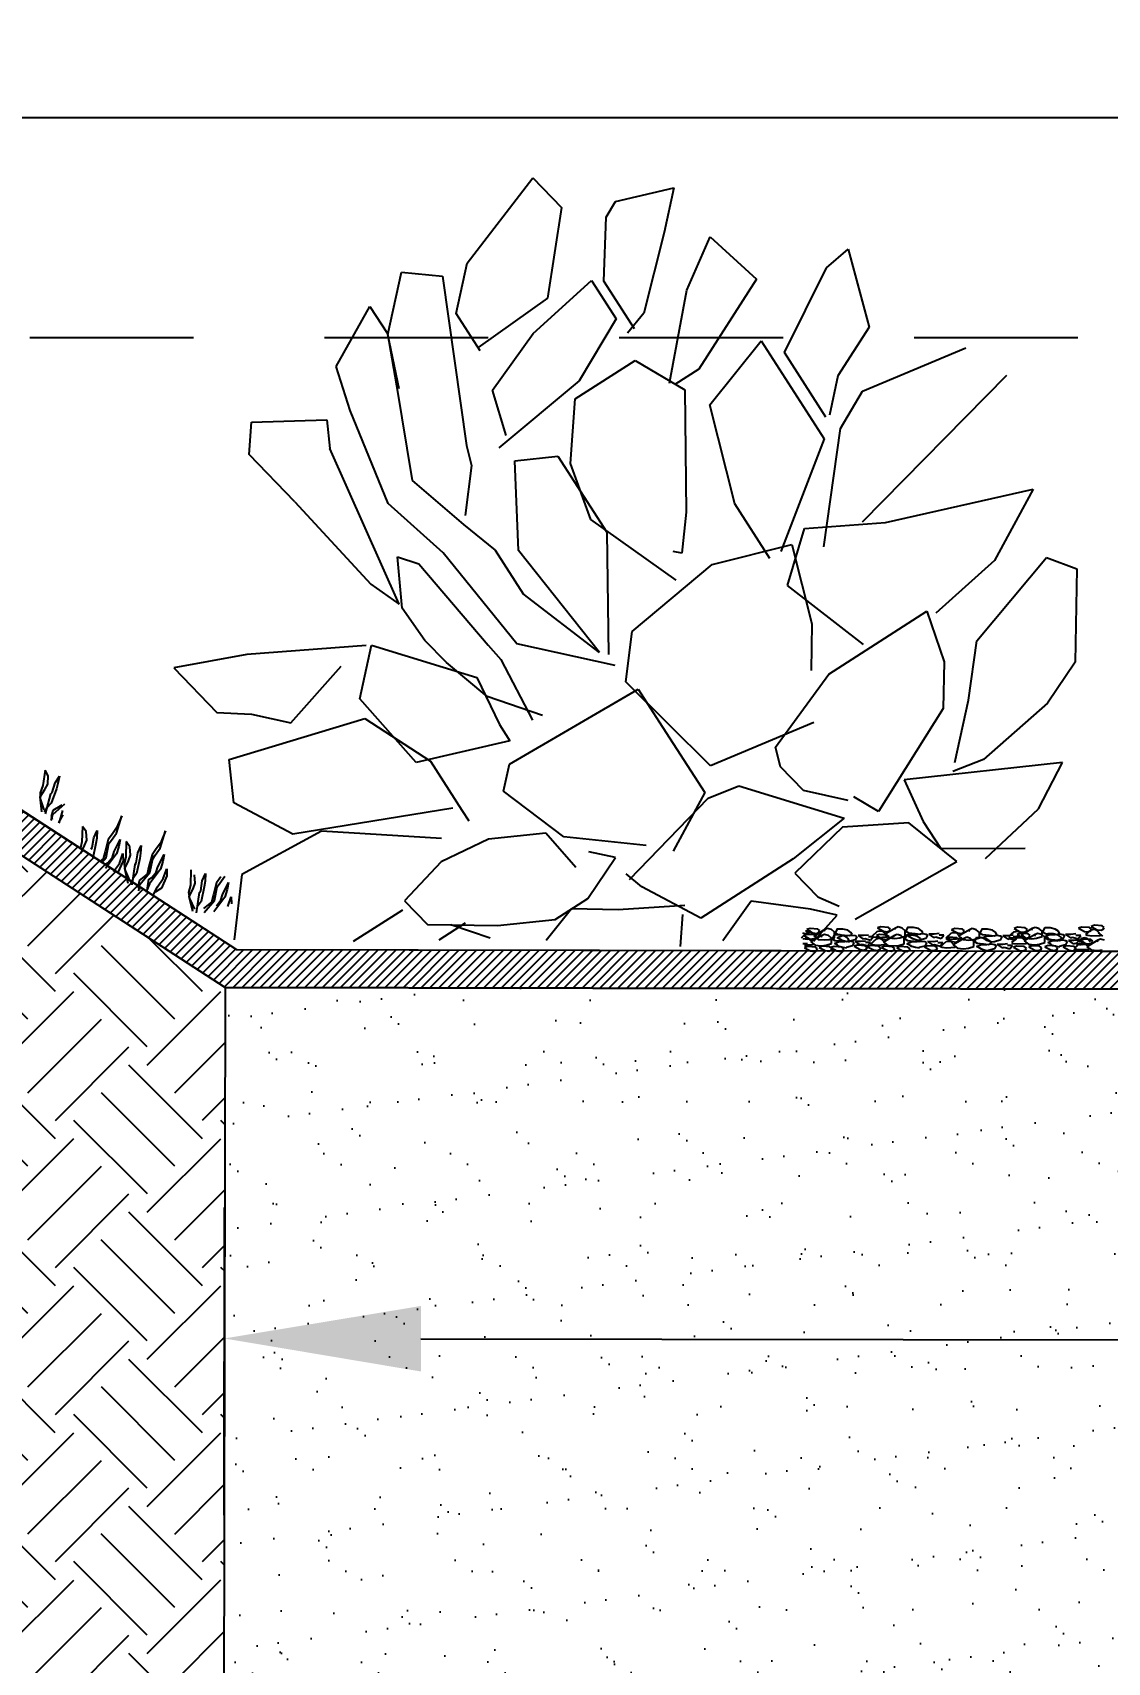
# Model space of a CAD drawing. Header units: feet. Extents: x 0 to 10.5, y 0 to 7.5.
# Drawn here: x 4.628 to 5.448, y 3.33 to 4.573 of the extents above; entities that cross this region are included whole.
import ezdxf

# ---------------------------------------------------------------- set-up
doc = ezdxf.new("R2010")
doc.units = ezdxf.units.FT
doc.header["$MEASUREMENT"] = 0
doc.header["$PDMODE"] = 66
doc.linetypes.add('HIDDEN2', pattern=[0.1875, 0.125, -0.0625])
doc.layers.get('DEFPOINTS').update_dxf_attribs({"linetype": 'CONTINUOUS'})
doc.layers.add('MECK-DETAIL', color=7, linetype='CONTINUOUS')
doc.styles.add('ROMANS', font='romans.shx', dxfattribs={"height": 0.1})
doc.dimstyles.get("Standard").update_dxf_attribs({"dimtxt": 0.18, "dimasz": 0.15, "dimexe": 0.1, "dimexo": 0.05, "dimgap": 0.03, "dimtad": 0, "dimtih": 1, "dimtoh": 1, "dimdec": 4, "dimzin": 0, "dimdsep": 46, "dimtxsty": 'ROMANS', "dimcen": 0.09, "dimadec": 0, "dimazin": 0, "dimtfac": 1, "dimtdec": 4, "dimtofl": 0, "dimtmove": 2, "dimatfit": 3, "dimfxl": 0, "dimtolj": 1, "dimtzin": 0, "dimarcsym": 0})

# ---------------------------------------------------------------- blocks, each defined once
blk = doc.blocks.new('*D13')
at = {"layer": 'DEFPOINTS', "color": 0}
for p in [(7.5637, 3.5732), (4.774, 3.392), (7.5635, 3.3885)]:
    blk.add_point(p, dxfattribs=at)
at = {"layer": 'MECK-DETAIL', "color": 0, "lineweight": -2}
for p, q in [((4.7741, 3.442), (4.7744, 3.6768)), ((7.5636, 3.4385), (7.5639, 3.6732)), ((4.9242, 3.5766), (5.8403, 3.5754)), ((7.4137, 3.5734), (6.4956, 3.5746))]:
    blk.add_line(p, q, dxfattribs=at)
at = {"layer": 'MECK-DETAIL', "color": 0}
for points in [[(4.9243, 3.6016), (4.9242, 3.5516), (4.7742, 3.5768)], [(7.4138, 3.5984), (7.4137, 3.5484), (7.5637, 3.5732)]]:
    blk.add_solid(points, dxfattribs=at)
at = {"layer": 'MECK-DETAIL', "color": 0, "insert": (6.1679, 3.5766), "char_height": 0.1, "attachment_point": 5, "style": 'ROMANS'}
blk.add_mtext("\\A1;10' MIN.", dxfattribs=at)

msp = doc.modelspace()

# ---------------------------------------------------------------- hatches: boundary and pattern name
at = {"layer": 'MECK-DETAIL'}
h = msp.add_hatch(dxfattribs=at)
h.set_pattern_fill('EARTH', color=256, scale=0.317353, angle=45, style=0)
h.set_pattern_definition([(45, (-63.68541, -38.22017), (1e-17, 0.11220132), [0.07933832, -0.07933832]), (45, (-63.70645, -38.19913), (1e-17, 0.11220132), [0.07933832, -0.07933832]), (45, (-63.72749, -38.178094), (1e-17, 0.11220132), [0.07933832, -0.07933832]), (135, (-63.72749, -38.16407), (-0.11220132, 2e-17), [0.07933832, -0.07933832]), (135, (-63.70645, -38.14303), (-0.11220132, 2e-17), [0.07933832, -0.07933832]), (135, (-63.68541, -38.12199), (-0.11220132, 2e-17), [0.07933832, -0.07933832])])
h.paths.add_polyline_path([(2.70867, 4.50305), (2.70867, 4.44694), (2.91087, 4.42107), (3.07141, 4.40207), (3.2987, 4.23693), (3.5117, 4.22524), (3.66618, 4.24863), (3.89323, 4.26032), (4.04771, 4.15975), (4.12261, 4.03578), (4.25369, 3.9352), (4.44584, 3.76391), (4.5121, 3.6771), (4.56758, 3.43683), (4.53059, 3.17439), (4.54712, 2.98939), (4.7728, 2.74793), (4.77485, 3.84468), (3.82212, 4.46211), (3.82192, 4.49656), (3.55392, 4.52512), (3.53123, 4.31004), (3.2889, 4.3356), (3.14592, 4.48857)])
h = msp.add_hatch(dxfattribs=at)
h.set_pattern_fill('ANSI31', color=256, scale=0.038702, style=0)
h.set_pattern_definition([(45, (-63.685412, -38.2201696), (-0.00342077202, 0.00342077202), [])])
h.paths.add_polyline_path([(3.82192, 4.4973), (4.78339, 3.87347), (7.55243, 3.86831), (8.51066, 4.48992), (8.51846, 4.46065), (7.56349, 3.83949), (4.77485, 3.84468), (3.82212, 4.46211)])
h = msp.add_hatch(dxfattribs=at)
h.set_pattern_fill('AR-SAND', color=256, scale=0.030961, style=0)
h.set_pattern_definition([(37.5, (-63.68541, -38.22017), (-0.001950356, 0.059656957), [0, -0.047061167, 0, -0.0526342, 0, -0.050312103]), (7.5, (-63.68541, -38.22017), (0.05479458, 0.087377294), [0, -0.02538826, 0, -0.042416973, 0, -0.01625468]), (327.5, (-63.723494, -38.22017), (0.096417862, 0.00017521), [0, -0.015480647, 0, -0.05573033, 0, -0.07275904]), (317.5, (-63.723494, -38.22017), (0.09307357, 0.02717397), [0, -0.007740323, 0, -0.036534327, 0, -0.041797747])])
h.paths.add_polyline_path([(4.77485, 3.84468), (5.64946, 3.84305), (5.64729, 2.67738), (5.31641, 2.67801), (4.7728, 2.74794)])

# ---------------------------------------------------------------- linework, layer by layer
for p, q in [((3.82192, 4.49656), (4.78339, 3.87347)), ((3.82192, 4.49656), (4.78339, 3.87347)), ((3.82212, 4.46211), (4.77485, 3.84468)), ((4.95958, 4.39725), (5.00957, 4.46237)), ((5.00957, 4.46237), (5.03145, 4.43973)), ((5.07266, 4.44418), (5.1174, 4.45457)), ((5.1174, 4.45457), (5.10995, 4.42043)), ((5.03145, 4.43973), (5.0208, 4.37053)), ((5.0656, 4.43231), (5.07266, 4.44418)), ((5.06388, 4.38351), (5.0656, 4.43231)), ((5.10995, 4.42043), (5.0943, 4.35902)), ((5.12717, 4.37646), (5.14503, 4.41728)), ((5.14503, 4.41728), (5.18045, 4.38499)), ((5.23373, 4.39352), (5.25026, 4.40781)), ((5.25026, 4.40781), (5.26635, 4.34844)), ((4.89889, 4.34261), (4.90933, 4.3904)), ((4.90933, 4.3904), (4.9408, 4.38713)), ((4.95119, 4.35884), (4.95958, 4.39725)), ((5.20174, 4.32896), (5.23373, 4.39352)), ((4.9408, 4.38713), (4.95909, 4.25802)), ((5.00995, 4.3435), (5.05452, 4.38386)), ((5.05452, 4.38386), (5.0732, 4.35478)), ((5.08723, 4.34715), (5.06388, 4.38351)), ((5.18045, 4.38499), (5.13639, 4.31634)), ((5.0208, 4.37053), (4.96787, 4.33286)), ((5.11392, 4.30558), (5.12717, 4.37646)), ((4.85964, 4.3184), (4.8853, 4.36422)), ((4.8853, 4.36422), (4.89864, 4.34344)), ((4.96954, 4.33027), (4.95119, 4.35884)), ((5.0732, 4.35478), (5.04495, 4.30729)), ((5.0943, 4.35902), (5.08203, 4.34381)), ((4.89864, 4.34344), (4.90566, 4.30392)), ((4.90776, 4.30136), (4.89889, 4.34261)), ((4.97902, 4.30017), (5.00995, 4.3435)), ((5.26635, 4.34844), (5.24256, 4.31114)), ((5.1447, 4.28918), (5.18394, 4.33785)), ((5.18394, 4.33785), (5.23198, 4.26305)), ((5.23343, 4.2796), (5.20174, 4.32896)), ((5.26141, 4.29956), (5.34013, 4.3325)), ((4.87019, 4.28482), (4.85964, 4.3184)), ((5.04197, 4.29363), (5.08772, 4.32302)), ((5.08772, 4.32302), (5.12571, 4.30046)), ((5.13639, 4.31634), (5.11819, 4.30466)), ((4.90566, 4.30392), (4.91749, 4.23131)), ((5.04495, 4.30729), (4.98373, 4.25624)), ((5.24256, 4.31114), (5.23603, 4.28127)), ((5.37129, 4.31143), (5.26101, 4.19953)), ((4.98938, 4.26574), (4.97902, 4.30017)), ((5.03836, 4.24436), (5.04197, 4.29363)), ((5.12571, 4.30046), (5.12681, 4.20726)), ((5.24446, 4.27107), (5.26141, 4.29956)), ((4.7949, 4.27584), (4.85251, 4.27761)), ((4.85251, 4.27761), (4.85486, 4.25565)), ((4.89936, 4.2138), (4.87019, 4.28482)), ((5.16393, 4.21349), (5.1447, 4.28918)), ((4.79309, 4.2512), (4.7949, 4.27584)), ((5.2319, 4.18084), (5.24446, 4.27107)), ((4.9076, 4.13692), (4.85486, 4.25565)), ((4.95909, 4.25802), (4.96293, 4.24288)), ((5.23198, 4.26305), (5.19893, 4.17728)), ((4.8281, 4.21499), (4.79309, 4.2512)), ((4.96293, 4.24288), (4.95815, 4.20459)), ((4.9959, 4.24644), (5.02886, 4.25)), ((4.9988, 4.17788), (4.9959, 4.24644)), ((5.02886, 4.25), (5.06622, 4.19183)), ((5.05405, 4.20162), (5.03836, 4.24436)), ((4.91749, 4.23131), (4.95665, 4.19777)), ((5.27883, 4.19924), (5.39169, 4.22476)), ((5.39169, 4.22476), (5.36195, 4.17044)), ((4.8281, 4.21499), (4.88594, 4.15236)), ((4.94119, 4.1761), (4.89936, 4.2138)), ((5.12681, 4.20726), (5.12351, 4.1758)), ((5.19061, 4.17193), (5.16393, 4.21349)), ((4.95665, 4.19777), (4.98098, 4.17818)), ((5.11904, 4.15532), (5.05405, 4.20162)), ((5.06622, 4.19183), (5.06732, 4.09863)), ((5.20396, 4.15116), (5.21706, 4.19479)), ((5.21706, 4.19479), (5.27883, 4.19924)), ((4.98098, 4.17818), (5.00233, 4.14493)), ((5.06049, 4.10011), (4.9988, 4.17788)), ((5.14666, 4.16719), (5.20725, 4.18262)), ((5.20725, 4.18262), (5.22264, 4.12207)), ((4.91002, 4.13392), (4.90635, 4.17316)), ((4.90635, 4.17316), (4.92268, 4.16787)), ((4.92268, 4.16787), (4.97551, 4.10571)), ((4.99754, 4.10664), (4.94119, 4.1761)), ((5.08545, 4.11614), (5.14666, 4.16719)), ((5.12351, 4.1758), (5.11668, 4.17728)), ((5.36195, 4.17044), (5.31737, 4.13008)), ((5.34852, 4.109), (5.40174, 4.17252)), ((5.40174, 4.17252), (5.42489, 4.16391)), ((5.42489, 4.16391), (5.42363, 4.09267)), ((4.88594, 4.15236), (4.9076, 4.13692)), ((5.06049, 4.10011), (5.00233, 4.14493)), ((5.26211, 4.10634), (5.20396, 4.15116)), ((4.92734, 4.10919), (4.91002, 4.13392)), ((5.23566, 4.08348), (5.31054, 4.13156)), ((5.31054, 4.13156), (5.32357, 4.09298)), ((5.08066, 4.07785), (5.08545, 4.11614)), ((5.22264, 4.12207), (5.22201, 4.08645)), ((4.88245, 4.10559), (4.7915, 4.09854)), ((4.87754, 4.0648), (4.88649, 4.10576)), ((4.88649, 4.10576), (4.96693, 4.08112)), ((4.94379, 4.09251), (4.92734, 4.10919)), ((4.97551, 4.10571), (4.98537, 4.09483)), ((5.07265, 4.09032), (4.99754, 4.10664)), ((5.34224, 4.06389), (5.34852, 4.109)), ((4.7915, 4.09854), (4.73562, 4.08834)), ((4.97482, 4.06654), (4.94379, 4.09251)), ((4.98537, 4.09483), (5.00935, 4.04855)), ((5.32357, 4.09298), (5.32294, 4.05736)), ((5.42363, 4.09267), (5.40252, 4.06151)), ((4.73562, 4.08834), (4.76844, 4.05438)), ((4.82486, 4.04659), (4.86332, 4.08963)), ((4.96693, 4.08112), (4.98412, 4.0452)), ((5.19493, 4.02798), (5.23566, 4.08348)), ((5.01711, 4.0521), (4.97482, 4.06654)), ((4.99181, 4.01493), (5.09015, 4.07221)), ((5.14533, 4.01374), (5.08066, 4.07785)), ((5.09015, 4.07221), (5.10616, 4.04728)), ((4.76844, 4.05438), (4.79498, 4.05308)), ((4.92055, 4.01612), (4.87754, 4.0648)), ((5.32294, 4.05736), (5.27357, 3.97871)), ((5.33181, 4.0161), (5.34224, 4.06389)), ((5.40252, 4.06151), (5.35378, 4.01847)), ((4.77802, 4.0185), (4.88139, 4.04966)), ((4.79498, 4.05308), (4.82486, 4.04659)), ((4.88139, 4.04966), (4.93154, 4.01731)), ((4.98412, 4.0452), (4.99213, 4.03274)), ((5.10616, 4.04728), (5.14085, 3.99326)), ((5.22405, 4.04668), (5.14533, 4.01374)), ((4.99213, 4.03274), (4.92055, 4.01612)), ((4.78155, 3.98555), (4.77802, 4.0185)), ((4.93154, 4.01731), (4.95555, 3.97991)), ((5.19878, 4.01284), (5.19493, 4.02798)), ((5.35378, 4.01847), (5.33031, 4.00927)), ((4.63751, 4.01031), (4.63563, 3.99866)), ((4.63974, 4.0061), (4.63751, 4.01031)), ((4.63946, 3.99957), (4.63974, 4.0061)), ((4.64505, 4.00065), (4.64834, 4.00588)), ((4.64834, 4.00588), (4.64722, 4.0002)), ((4.98734, 3.99445), (4.99181, 4.01493)), ((5.21628, 3.99474), (5.19878, 4.01284)), ((5.41406, 4.0161), (5.29319, 4.00304)), ((5.39561, 3.98078), (5.41406, 4.0161)), ((4.63563, 3.99866), (4.63352, 3.99317)), ((4.63352, 3.99317), (4.63369, 3.98854)), ((4.63363, 3.99009), (4.63729, 3.99563)), ((4.63729, 3.99563), (4.63946, 3.99957)), ((4.63762, 3.97702), (4.64188, 3.99221)), ((4.64188, 3.99221), (4.64291, 3.99333)), ((4.64603, 3.99613), (4.64214, 3.98524)), ((4.64291, 3.99333), (4.64505, 4.00065)), ((4.64722, 4.0002), (4.64603, 3.99613)), ((5.03333, 3.95942), (4.98734, 3.99445)), ((5.14085, 3.99326), (5.11676, 3.94844)), ((5.14352, 3.9891), (5.16699, 3.9983)), ((5.16699, 3.9983), (5.24744, 3.97366)), ((5.25042, 3.98731), (5.21628, 3.99474)), ((5.29319, 4.00304), (5.30771, 3.97128)), ((4.63484, 3.97854), (4.63363, 3.99009)), ((4.63369, 3.98854), (4.63633, 3.98014)), ((4.63879, 3.98163), (4.63677, 3.97833)), ((4.64214, 3.98524), (4.63879, 3.98163)), ((4.6433, 3.97963), (4.64193, 3.97494)), ((4.6501, 3.98374), (4.6433, 3.97963)), ((4.64342, 3.97654), (4.65238, 3.9846)), ((4.64809, 3.96989), (4.65095, 3.97966)), ((4.82637, 3.96151), (4.78155, 3.98555)), ((4.94872, 3.98139), (4.82637, 3.96151)), ((4.95555, 3.97991), (4.96089, 3.9716)), ((5.08348, 3.92707), (5.14352, 3.9891)), ((5.27357, 3.97871), (5.25458, 3.98999)), ((5.35519, 3.94308), (5.39561, 3.98078)), ((4.64193, 3.97494), (4.64279, 3.97266)), ((4.64205, 3.97186), (4.64342, 3.97654)), ((4.65081, 3.97616), (4.64754, 3.97041)), ((4.66591, 3.9674), (4.66554, 3.9556)), ((4.66867, 3.96351), (4.66591, 3.9674)), ((4.69181, 3.96233), (4.69585, 3.97553)), ((4.69585, 3.97553), (4.69193, 3.96627)), ((5.24744, 3.97366), (5.20851, 3.94279)), ((5.24594, 3.96683), (5.20968, 3.93181)), ((5.29672, 3.9701), (5.24594, 3.96683)), ((5.33322, 3.94071), (5.29672, 3.9701)), ((5.30771, 3.97128), (5.32105, 3.95051)), ((4.66554, 3.9556), (4.66415, 3.94989)), ((4.66758, 3.95281), (4.66922, 3.957)), ((4.66922, 3.957), (4.66867, 3.96351)), ((4.67345, 3.95125), (4.67463, 3.95879)), ((4.67618, 3.95442), (4.67373, 3.94313)), ((4.67463, 3.95879), (4.67723, 3.96439)), ((4.67684, 3.95861), (4.67618, 3.95442)), ((4.67723, 3.96439), (4.67684, 3.95861)), ((4.68559, 3.95738), (4.68319, 3.94837)), ((4.68396, 3.9438), (4.68611, 3.95434)), ((4.68876, 3.96182), (4.68559, 3.95738)), ((4.68611, 3.95434), (4.68801, 3.957)), ((4.68801, 3.957), (4.69181, 3.96233)), ((4.69193, 3.96627), (4.68876, 3.96182)), ((4.69, 3.9483), (4.69471, 3.95752)), ((4.69471, 3.95752), (4.6937, 3.95218)), ((4.6994, 3.95584), (4.69904, 3.94404)), ((4.70216, 3.95195), (4.6994, 3.95584)), ((4.72542, 3.95471), (4.72226, 3.95027)), ((4.7253, 3.95077), (4.72935, 3.96397)), ((4.72935, 3.96397), (4.72542, 3.95471)), ((4.84834, 3.96388), (4.78744, 3.93064)), ((4.94009, 3.95824), (4.84834, 3.96388)), ((4.97572, 3.95765), (4.93978, 3.94043)), ((5.01967, 3.96239), (4.97572, 3.95765)), ((5.04251, 3.93598), (5.01967, 3.96239)), ((5.09627, 3.95289), (5.03333, 3.95942)), ((4.66466, 3.94684), (4.66758, 3.95281)), ((4.67257, 3.95001), (4.67345, 3.95125)), ((4.68181, 3.94266), (4.67948, 3.94081)), ((4.6807, 3.94001), (4.68396, 3.9438)), ((4.68319, 3.94837), (4.68181, 3.94266)), ((4.69194, 3.94645), (4.68348, 3.93524)), ((4.68542, 3.93992), (4.68881, 3.94402)), ((4.68881, 3.94402), (4.69, 3.9483)), ((4.6937, 3.95218), (4.69194, 3.94645)), ((4.69412, 3.93924), (4.69678, 3.94673)), ((4.69678, 3.94673), (4.69691, 3.94127)), ((4.69904, 3.94404), (4.69765, 3.93833)), ((4.70107, 3.94125), (4.70271, 3.94544)), ((4.70271, 3.94544), (4.70216, 3.95195)), ((4.70694, 3.93969), (4.70812, 3.94723)), ((4.70967, 3.94286), (4.70722, 3.93157)), ((4.70812, 3.94723), (4.71072, 3.95283)), ((4.71033, 3.94705), (4.70967, 3.94286)), ((4.71072, 3.95283), (4.71033, 3.94705)), ((4.71909, 3.94582), (4.71669, 3.93681)), ((4.71745, 3.93225), (4.7196, 3.94278)), ((4.72226, 3.95027), (4.71909, 3.94582)), ((4.7196, 3.94278), (4.7215, 3.94544)), ((4.7215, 3.94544), (4.7253, 3.95077)), ((4.72349, 3.93674), (4.7282, 3.94596)), ((4.7282, 3.94596), (4.72719, 3.94062)), ((5.0517, 3.91253), (5.07281, 3.94369)), ((5.07281, 3.94369), (5.05232, 3.94814)), ((5.20851, 3.94279), (5.13779, 3.89739)), ((5.32105, 3.95051), (5.38549, 3.9508)), ((4.68313, 3.93844), (4.68317, 3.93873)), ((4.68317, 3.93873), (4.68542, 3.93992)), ((4.68969, 3.93302), (4.69412, 3.93924)), ((4.69691, 3.94127), (4.69275, 3.93189)), ((4.69765, 3.93833), (4.69841, 3.93376)), ((4.69816, 3.93529), (4.70107, 3.94125)), ((4.70084, 3.92399), (4.69816, 3.93529)), ((4.69841, 3.93376), (4.7021, 3.92577)), ((4.70379, 3.92284), (4.70606, 3.93845)), ((4.70722, 3.93157), (4.70436, 3.92756)), ((4.70606, 3.93845), (4.70694, 3.93969)), ((4.7153, 3.9311), (4.70908, 3.92615)), ((4.7096, 3.92311), (4.71745, 3.93225)), ((4.71669, 3.93681), (4.7153, 3.9311)), ((4.72543, 3.93489), (4.71698, 3.92368)), ((4.71891, 3.92836), (4.7223, 3.93246)), ((4.7223, 3.93246), (4.72349, 3.93674)), ((4.72719, 3.94062), (4.72543, 3.93489)), ((4.7304, 3.92971), (4.72625, 3.92033)), ((4.72761, 3.92768), (4.73027, 3.93517)), ((4.73027, 3.93517), (4.7304, 3.92971)), ((4.74863, 3.93445), (4.74826, 3.92265)), ((4.75194, 3.92404), (4.75139, 3.93055)), ((4.75735, 3.92584), (4.75995, 3.93144)), ((4.75995, 3.93144), (4.75956, 3.92566)), ((4.77073, 3.92405), (4.77453, 3.92938)), ((4.78744, 3.93064), (4.78168, 3.88091)), ((4.93978, 3.94043), (4.91184, 3.91075)), ((5.09298, 3.92143), (5.08081, 3.93122)), ((5.20968, 3.93181), (5.22719, 3.91371)), ((5.25568, 3.89679), (5.33322, 3.94071)), ((4.70436, 3.92756), (4.70277, 3.92403)), ((4.70908, 3.92615), (4.70833, 3.92133)), ((4.70833, 3.92133), (4.70947, 3.91917)), ((4.70884, 3.91829), (4.7096, 3.92311)), ((4.71698, 3.92368), (4.71447, 3.91755)), ((4.71509, 3.91711), (4.71666, 3.92717)), ((4.71666, 3.92717), (4.71891, 3.92836)), ((4.71963, 3.91461), (4.72318, 3.92146)), ((4.72625, 3.92033), (4.72153, 3.91727)), ((4.72318, 3.92146), (4.72761, 3.92768)), ((4.74826, 3.92265), (4.74687, 3.91694)), ((4.74687, 3.91694), (4.74764, 3.91237)), ((4.74738, 3.91389), (4.7503, 3.91986)), ((4.7503, 3.91986), (4.75194, 3.92404)), ((4.75301, 3.90145), (4.75529, 3.91706)), ((4.75529, 3.91706), (4.75617, 3.91829)), ((4.75617, 3.91829), (4.75735, 3.92584)), ((4.7589, 3.92147), (4.75644, 3.91018)), ((4.75956, 3.92566), (4.7589, 3.92147)), ((4.76831, 3.92443), (4.76591, 3.91542)), ((4.76668, 3.91085), (4.76883, 3.92138)), ((4.77148, 3.92887), (4.76831, 3.92443)), ((4.76883, 3.92138), (4.77073, 3.92405)), ((4.77272, 3.91534), (4.77743, 3.92456)), ((4.77642, 3.91923), (4.77466, 3.91349)), ((4.77743, 3.92456), (4.77642, 3.91923)), ((5.13779, 3.89739), (5.09298, 3.92143)), ((4.75006, 3.9026), (4.74738, 3.91389)), ((4.74764, 3.91237), (4.75133, 3.90438)), ((4.75644, 3.91018), (4.75358, 3.90616)), ((4.76452, 3.90971), (4.75831, 3.90476)), ((4.75882, 3.90171), (4.76668, 3.91085)), ((4.76591, 3.91542), (4.76452, 3.90971)), ((4.77466, 3.91349), (4.7662, 3.90229)), ((4.76814, 3.90696), (4.77153, 3.91107)), ((4.77153, 3.91107), (4.77272, 3.91534)), ((4.77684, 3.90629), (4.7795, 3.91377)), ((4.7795, 3.91377), (4.77963, 3.90832)), ((4.91184, 3.91075), (4.92934, 3.89265)), ((5.03922, 3.90451), (5.01974, 3.88036)), ((5.02674, 3.8965), (5.0517, 3.91253)), ((5.07485, 3.90392), (5.03922, 3.90451)), ((5.12563, 3.90718), (5.07485, 3.90392)), ((5.17641, 3.91044), (5.15471, 3.88005)), ((5.22153, 3.90421), (5.17641, 3.91044)), ((5.22719, 3.91371), (5.24351, 3.90658)), ((4.87291, 3.87989), (4.91035, 3.90393)), ((4.92934, 3.89265), (4.98279, 3.89175)), ((4.95814, 3.89354), (4.93792, 3.88055)), ((4.97714, 3.88226), (4.94715, 3.89235)), ((4.98279, 3.89175), (5.02674, 3.8965)), ((5.12233, 3.87572), (5.12414, 3.90035)), ((5.24202, 3.89976), (5.22153, 3.90421)), ((5.22409, 3.87989), (5.24202, 3.89976)), ((5.43838, 3.89199), (5.43589, 3.89117)), ((5.44421, 3.89157), (5.43838, 3.89199)), ((5.21463, 3.88255), (5.21879, 3.88628)), ((5.21542, 3.88638), (5.21958, 3.88513)), ((5.2192, 3.88129), (5.21587, 3.88171)), ((5.21905, 3.8851), (5.21655, 3.88428)), ((5.21655, 3.88428), (5.22112, 3.88177)), ((5.21655, 3.88178), (5.21904, 3.88219)), ((5.22166, 3.88762), (5.21792, 3.88763)), ((5.21879, 3.88628), (5.22129, 3.88669)), ((5.2213, 3.8896), (5.2188, 3.88877)), ((5.2188, 3.88877), (5.22337, 3.88627)), ((5.21904, 3.88219), (5.22029, 3.88177)), ((5.22487, 3.88468), (5.21905, 3.8851)), ((5.22586, 3.8817), (5.2192, 3.88129)), ((5.21958, 3.88513), (5.22166, 3.88762)), ((5.22029, 3.88177), (5.22237, 3.87969)), ((5.22112, 3.88177), (5.22403, 3.88135)), ((5.22129, 3.88669), (5.22254, 3.88627)), ((5.22712, 3.88917), (5.2213, 3.8896)), ((5.23028, 3.88425), (5.22195, 3.87928)), ((5.22237, 3.87969), (5.22278, 3.87886)), ((5.22254, 3.88627), (5.22461, 3.88419)), ((5.22337, 3.88627), (5.22628, 3.88585)), ((5.22403, 3.88135), (5.2257, 3.88218)), ((5.23253, 3.88875), (5.2242, 3.88378)), ((5.2242, 3.88378), (5.22752, 3.88128)), ((5.22461, 3.88419), (5.22503, 3.88336)), ((5.22653, 3.88343), (5.22487, 3.88468)), ((5.2257, 3.88218), (5.22653, 3.88343)), ((5.22586, 3.88294), (5.22586, 3.8817)), ((5.22628, 3.88585), (5.22795, 3.88668)), ((5.22878, 3.88792), (5.22712, 3.88917)), ((5.22752, 3.88128), (5.2321, 3.88085)), ((5.22795, 3.88668), (5.22878, 3.88792)), ((5.23028, 3.88425), (5.22945, 3.883)), ((5.23236, 3.88508), (5.23028, 3.88425)), ((5.23253, 3.88875), (5.23169, 3.8875)), ((5.2321, 3.88085), (5.23584, 3.88126)), ((5.23527, 3.88424), (5.23236, 3.88508)), ((5.23461, 3.88958), (5.23253, 3.88875)), ((5.23752, 3.88874), (5.23461, 3.88958)), ((5.23776, 3.88216), (5.23527, 3.88424)), ((5.23584, 3.88126), (5.24, 3.8825)), ((5.24001, 3.88666), (5.23752, 3.88874)), ((5.23776, 3.878), (5.23776, 3.88216)), ((5.23985, 3.88506), (5.23818, 3.88174)), ((5.23818, 3.88174), (5.24026, 3.88049)), ((5.23984, 3.878), (5.24358, 3.87965)), ((5.24401, 3.88464), (5.23985, 3.88465)), ((5.24, 3.8825), (5.24001, 3.88666)), ((5.24026, 3.88049), (5.24525, 3.88007)), ((5.2421, 3.88956), (5.24043, 3.88624)), ((5.24043, 3.88624), (5.2425, 3.88499)), ((5.24208, 3.8825), (5.24583, 3.88415)), ((5.24458, 3.88125), (5.24208, 3.8825)), ((5.24625, 3.88914), (5.24209, 3.88915)), ((5.2425, 3.88499), (5.24749, 3.88456)), ((5.24358, 3.87965), (5.24774, 3.87965)), ((5.24775, 3.8838), (5.24401, 3.88464)), ((5.24582, 3.88041), (5.24458, 3.88125)), ((5.24525, 3.88007), (5.24899, 3.87964)), ((5.24873, 3.87958), (5.24582, 3.88041)), ((5.24583, 3.88415), (5.24999, 3.88414)), ((5.25, 3.8883), (5.24625, 3.88914)), ((5.24749, 3.88456), (5.25124, 3.88414)), ((5.24774, 3.87965), (5.25107, 3.88006)), ((5.25024, 3.88213), (5.24775, 3.8838)), ((5.25164, 3.87915), (5.24873, 3.87958)), ((5.24899, 3.87964), (5.25107, 3.88047)), ((5.24999, 3.88414), (5.25332, 3.88455)), ((5.25249, 3.88663), (5.25, 3.8883)), ((5.25107, 3.88047), (5.25024, 3.88213)), ((5.25107, 3.88006), (5.25357, 3.87963)), ((5.25581, 3.88081), (5.25123, 3.87957)), ((5.25124, 3.88414), (5.25332, 3.88497)), ((5.25332, 3.88497), (5.25249, 3.88663)), ((5.25332, 3.88455), (5.25581, 3.88413)), ((5.25357, 3.87963), (5.25481, 3.8788)), ((5.25981, 3.87962), (5.25565, 3.87963)), ((5.25565, 3.87963), (5.25939, 3.87713)), ((5.25581, 3.88413), (5.25706, 3.8833)), ((5.25706, 3.8833), (5.25581, 3.88081)), ((5.26205, 3.88412), (5.25789, 3.88413)), ((5.25789, 3.88413), (5.26163, 3.88163)), ((5.26355, 3.88003), (5.25981, 3.87962)), ((5.26163, 3.88163), (5.2633, 3.88204)), ((5.2658, 3.88453), (5.26205, 3.88412)), ((5.2633, 3.88204), (5.26745, 3.88079)), ((5.26954, 3.88328), (5.2658, 3.88328)), ((5.26745, 3.88079), (5.26954, 3.88328)), ((5.26771, 3.87795), (5.27188, 3.88168)), ((5.26857, 3.88374), (5.27273, 3.88748)), ((5.26981, 3.88291), (5.26857, 3.88374)), ((5.27314, 3.88249), (5.26981, 3.88291)), ((5.27188, 3.88168), (5.27438, 3.88209)), ((5.27438, 3.885), (5.27189, 3.88417)), ((5.27189, 3.88417), (5.27646, 3.88167)), ((5.27273, 3.88748), (5.27523, 3.88789)), ((5.27523, 3.8908), (5.27274, 3.88997)), ((5.27274, 3.88997), (5.27731, 3.88747)), ((5.2798, 3.88289), (5.27314, 3.88249)), ((5.28021, 3.88457), (5.27438, 3.885)), ((5.27438, 3.88209), (5.27562, 3.88167)), ((5.28106, 3.89037), (5.27523, 3.8908)), ((5.27523, 3.88789), (5.27648, 3.88747)), ((5.27562, 3.88167), (5.2777, 3.87959)), ((5.27646, 3.88167), (5.27937, 3.88125)), ((5.27648, 3.88747), (5.27855, 3.88539)), ((5.28561, 3.88415), (5.27728, 3.87918)), ((5.27731, 3.88747), (5.28022, 3.88705)), ((5.2777, 3.87959), (5.27812, 3.87876)), ((5.28646, 3.88994), (5.27814, 3.88497)), ((5.27814, 3.88497), (5.28146, 3.88247)), ((5.27855, 3.88539), (5.27897, 3.88455)), ((5.27937, 3.88125), (5.28103, 3.88208)), ((5.2798, 3.88414), (5.2798, 3.88289)), ((5.28187, 3.88332), (5.28021, 3.88457)), ((5.28022, 3.88705), (5.28188, 3.88787)), ((5.28103, 3.88208), (5.28187, 3.88332)), ((5.28272, 3.88912), (5.28106, 3.89037)), ((5.28146, 3.88247), (5.28603, 3.88205)), ((5.28188, 3.88787), (5.28272, 3.88912)), ((5.28561, 3.88415), (5.28478, 3.8829)), ((5.28769, 3.88497), (5.28561, 3.88415)), ((5.28646, 3.88994), (5.28563, 3.8887)), ((5.28603, 3.88205), (5.28978, 3.88246)), ((5.28855, 3.89077), (5.28646, 3.88994)), ((5.2906, 3.88414), (5.28769, 3.88497)), ((5.29146, 3.88993), (5.28855, 3.89077)), ((5.28978, 3.88246), (5.29394, 3.8837)), ((5.2931, 3.88205), (5.2906, 3.88414)), ((5.29395, 3.88785), (5.29146, 3.88993)), ((5.29309, 3.8779), (5.2931, 3.88205)), ((5.29518, 3.88496), (5.29351, 3.88164)), ((5.29351, 3.88164), (5.29559, 3.88039)), ((5.29394, 3.8837), (5.29395, 3.88785)), ((5.29603, 3.89076), (5.29436, 3.88744)), ((5.29436, 3.88744), (5.29644, 3.88618)), ((5.29517, 3.8779), (5.29892, 3.87955)), ((5.29934, 3.88454), (5.29518, 3.88454)), ((5.29559, 3.88039), (5.30058, 3.87996)), ((5.29602, 3.88369), (5.29977, 3.88535)), ((5.29851, 3.88244), (5.29602, 3.88369)), ((5.30019, 3.89033), (5.29603, 3.89034)), ((5.29644, 3.88618), (5.30143, 3.88576)), ((5.29976, 3.88161), (5.29851, 3.88244)), ((5.29892, 3.87955), (5.30308, 3.87954)), ((5.30308, 3.8837), (5.29934, 3.88454)), ((5.30267, 3.88077), (5.29976, 3.88161)), ((5.29977, 3.88535), (5.30393, 3.88534)), ((5.30394, 3.8895), (5.30019, 3.89033)), ((5.30058, 3.87996), (5.30432, 3.87954)), ((5.30143, 3.88576), (5.30518, 3.88534)), ((5.30558, 3.88035), (5.30267, 3.88077)), ((5.30558, 3.88203), (5.30308, 3.8837)), ((5.30308, 3.87954), (5.30641, 3.87995)), ((5.30393, 3.88534), (5.30726, 3.88575)), ((5.30643, 3.88783), (5.30394, 3.8895)), ((5.30432, 3.87954), (5.30641, 3.88037)), ((5.30975, 3.882), (5.30517, 3.88077)), ((5.30518, 3.88534), (5.30726, 3.88616)), ((5.30641, 3.88037), (5.30558, 3.88203)), ((5.30641, 3.87995), (5.3089, 3.87953)), ((5.30726, 3.88616), (5.30643, 3.88783)), ((5.30726, 3.88575), (5.30975, 3.88533)), ((5.3089, 3.87953), (5.31015, 3.8787)), ((5.30975, 3.88533), (5.311, 3.8845)), ((5.311, 3.8845), (5.30975, 3.882)), ((5.31514, 3.87952), (5.31098, 3.87953)), ((5.31098, 3.87953), (5.31472, 3.87703)), ((5.31599, 3.88532), (5.31183, 3.88532)), ((5.31183, 3.88532), (5.31557, 3.88282)), ((5.31888, 3.87993), (5.31514, 3.87952)), ((5.31557, 3.88282), (5.31724, 3.88324)), ((5.31974, 3.88573), (5.31599, 3.88532)), ((5.31724, 3.88324), (5.32139, 3.88198)), ((5.32348, 3.88447), (5.31973, 3.88448)), ((5.32089, 3.87584), (5.32506, 3.87957)), ((5.32139, 3.88198), (5.32348, 3.88447)), ((5.32756, 3.88289), (5.32506, 3.88206)), ((5.32506, 3.88206), (5.32963, 3.87956)), ((5.32506, 3.87957), (5.32755, 3.87998)), ((5.32512, 3.88243), (5.32929, 3.88616)), ((5.32637, 3.8816), (5.32512, 3.88243)), ((5.3297, 3.88118), (5.32637, 3.8816)), ((5.32755, 3.87998), (5.3288, 3.87956)), ((5.33338, 3.88246), (5.32756, 3.88289)), ((5.3288, 3.87956), (5.33088, 3.87748)), ((5.32929, 3.88616), (5.33179, 3.88657)), ((5.33179, 3.88948), (5.3293, 3.88866)), ((5.3293, 3.88866), (5.33387, 3.88616)), ((5.32963, 3.87956), (5.33254, 3.87914)), ((5.33636, 3.88158), (5.3297, 3.88118)), ((5.33879, 3.88204), (5.33046, 3.87707)), ((5.33762, 3.88906), (5.33179, 3.88948)), ((5.33179, 3.88657), (5.33304, 3.88616)), ((5.33254, 3.87914), (5.33421, 3.87997)), ((5.33304, 3.88616), (5.33511, 3.88408)), ((5.33504, 3.88121), (5.33338, 3.88246)), ((5.33387, 3.88616), (5.33678, 3.88573)), ((5.33421, 3.87997), (5.33504, 3.88121)), ((5.34302, 3.88863), (5.3347, 3.88366)), ((5.3347, 3.88366), (5.33802, 3.88116)), ((5.33511, 3.88408), (5.33553, 3.88324)), ((5.33636, 3.88283), (5.33636, 3.88158)), ((5.33678, 3.88573), (5.33844, 3.88656)), ((5.33928, 3.88781), (5.33762, 3.88906)), ((5.33879, 3.88204), (5.33795, 3.88079)), ((5.33802, 3.88116), (5.34259, 3.88074)), ((5.33844, 3.88656), (5.33928, 3.88781)), ((5.34087, 3.88286), (5.33879, 3.88204)), ((5.34378, 3.88203), (5.34087, 3.88286)), ((5.34302, 3.88863), (5.34219, 3.88739)), ((5.34259, 3.88074), (5.34634, 3.88115)), ((5.34511, 3.88946), (5.34302, 3.88863)), ((5.34627, 3.87995), (5.34378, 3.88203)), ((5.34802, 3.88862), (5.34511, 3.88946)), ((5.34626, 3.87579), (5.34627, 3.87995)), ((5.34634, 3.88115), (5.3505, 3.88238)), ((5.34836, 3.88285), (5.34669, 3.87953)), ((5.34669, 3.87953), (5.34877, 3.87828)), ((5.35051, 3.88654), (5.34802, 3.88862)), ((5.35252, 3.88243), (5.34836, 3.88243)), ((5.3505, 3.88238), (5.35051, 3.88654)), ((5.35259, 3.88945), (5.35092, 3.88612)), ((5.35092, 3.88612), (5.353, 3.88487)), ((5.35626, 3.88159), (5.35252, 3.88243)), ((5.35258, 3.88238), (5.35633, 3.88404)), ((5.35507, 3.88113), (5.35258, 3.88238)), ((5.35675, 3.88902), (5.35259, 3.88903)), ((5.353, 3.88487), (5.35799, 3.88445)), ((5.35632, 3.8803), (5.35507, 3.88113)), ((5.35875, 3.87992), (5.35626, 3.88159)), ((5.35923, 3.87946), (5.35632, 3.8803)), ((5.35633, 3.88404), (5.36049, 3.88403)), ((5.3605, 3.88818), (5.35675, 3.88902)), ((5.35799, 3.88445), (5.36174, 3.88403)), ((5.35958, 3.87826), (5.35875, 3.87992)), ((5.36214, 3.87904), (5.35923, 3.87946)), ((5.36049, 3.88403), (5.36382, 3.88444)), ((5.36299, 3.88652), (5.3605, 3.88818)), ((5.36631, 3.88069), (5.36173, 3.87945)), ((5.36174, 3.88403), (5.36382, 3.88485)), ((5.36382, 3.88485), (5.36299, 3.88652)), ((5.36382, 3.88444), (5.36631, 3.88402)), ((5.36631, 3.88402), (5.36756, 3.88318)), ((5.36756, 3.88318), (5.36631, 3.88069)), ((5.37255, 3.88401), (5.36839, 3.88401)), ((5.36839, 3.88401), (5.37213, 3.88151)), ((5.37213, 3.88151), (5.3738, 3.88193)), ((5.3763, 3.88441), (5.37255, 3.88401)), ((5.37301, 3.88341), (5.37718, 3.88714)), ((5.37426, 3.88257), (5.37301, 3.88341)), ((5.3738, 3.88193), (5.37795, 3.88067)), ((5.37759, 3.88215), (5.37426, 3.88257)), ((5.37519, 3.87881), (5.37936, 3.88254)), ((5.38004, 3.88316), (5.37629, 3.88317)), ((5.37968, 3.89046), (5.37718, 3.88963)), ((5.37718, 3.88963), (5.38175, 3.88713)), ((5.37718, 3.88714), (5.37968, 3.88755)), ((5.38424, 3.88255), (5.37759, 3.88215)), ((5.37795, 3.88067), (5.38004, 3.88316)), ((5.38186, 3.88586), (5.37936, 3.88504)), ((5.37936, 3.88504), (5.38393, 3.88253)), ((5.37936, 3.88254), (5.38185, 3.88295)), ((5.3855, 3.89003), (5.37968, 3.89046)), ((5.37968, 3.88755), (5.38092, 3.88713)), ((5.38092, 3.88713), (5.383, 3.88505)), ((5.38175, 3.88713), (5.38467, 3.88671)), ((5.38185, 3.88295), (5.3831, 3.88253)), ((5.38768, 3.88544), (5.38186, 3.88586)), ((5.39091, 3.88961), (5.38258, 3.88463)), ((5.38258, 3.88463), (5.3859, 3.88213)), ((5.383, 3.88505), (5.38341, 3.88422)), ((5.3831, 3.88253), (5.38518, 3.88045)), ((5.38393, 3.88253), (5.38684, 3.88211)), ((5.38424, 3.8838), (5.38424, 3.88255)), ((5.38467, 3.88671), (5.38633, 3.88754)), ((5.39309, 3.88501), (5.38476, 3.88004)), ((5.38476, 3.88004), (5.38808, 3.87754)), ((5.38518, 3.88045), (5.38559, 3.87962)), ((5.38717, 3.88878), (5.3855, 3.89003)), ((5.3859, 3.88213), (5.39048, 3.88171)), ((5.38633, 3.88754), (5.38717, 3.88878)), ((5.38684, 3.88211), (5.38851, 3.88294)), ((5.38934, 3.88419), (5.38768, 3.88544)), ((5.38851, 3.88294), (5.38934, 3.88419)), ((5.39091, 3.88961), (5.39008, 3.88836)), ((5.39048, 3.88171), (5.39422, 3.88212)), ((5.39299, 3.89043), (5.39091, 3.88961)), ((5.39309, 3.88501), (5.39226, 3.88376)), ((5.3959, 3.8896), (5.39299, 3.89043)), ((5.39517, 3.88584), (5.39309, 3.88501)), ((5.39422, 3.88212), (5.39839, 3.88336)), ((5.39808, 3.885), (5.39517, 3.88584)), ((5.39839, 3.88751), (5.3959, 3.8896)), ((5.40057, 3.88292), (5.39808, 3.885)), ((5.39839, 3.88336), (5.39839, 3.88751)), ((5.40048, 3.89042), (5.39881, 3.8871)), ((5.39881, 3.8871), (5.40089, 3.88585)), ((5.40047, 3.88335), (5.40421, 3.88501)), ((5.40296, 3.8821), (5.40047, 3.88335)), ((5.40464, 3.89), (5.40048, 3.89)), ((5.40057, 3.87876), (5.40057, 3.88292)), ((5.40089, 3.88585), (5.40588, 3.88542)), ((5.40266, 3.88582), (5.40099, 3.8825)), ((5.40099, 3.8825), (5.40307, 3.88125)), ((5.40265, 3.87876), (5.40639, 3.88041)), ((5.40682, 3.8854), (5.40266, 3.88541)), ((5.40421, 3.88127), (5.40296, 3.8821)), ((5.40307, 3.88125), (5.40806, 3.88083)), ((5.40421, 3.88501), (5.40837, 3.885)), ((5.40712, 3.88043), (5.40421, 3.88127)), ((5.40838, 3.88916), (5.40464, 3.89)), ((5.40588, 3.88542), (5.40962, 3.885)), ((5.40639, 3.88041), (5.41055, 3.88041)), ((5.41056, 3.88456), (5.40682, 3.8854)), ((5.41003, 3.88001), (5.40712, 3.88043)), ((5.40806, 3.88083), (5.4118, 3.8804)), ((5.40837, 3.885), (5.4117, 3.88541)), ((5.41087, 3.88749), (5.40838, 3.88916)), ((5.41419, 3.88167), (5.40961, 3.88043)), ((5.40962, 3.885), (5.4117, 3.88583)), ((5.41055, 3.88041), (5.41388, 3.88082)), ((5.41305, 3.88289), (5.41056, 3.88456)), ((5.4117, 3.88583), (5.41087, 3.88749)), ((5.4117, 3.88541), (5.4142, 3.88499)), ((5.4118, 3.8804), (5.41388, 3.88123)), ((5.41388, 3.88123), (5.41305, 3.88289)), ((5.41388, 3.88082), (5.41638, 3.88039)), ((5.41544, 3.88416), (5.41419, 3.88167)), ((5.4142, 3.88499), (5.41544, 3.88416)), ((5.42044, 3.88498), (5.41628, 3.88499)), ((5.41628, 3.88499), (5.42002, 3.88249)), ((5.41762, 3.87956), (5.41637, 3.87707)), ((5.41638, 3.88039), (5.41762, 3.87956)), ((5.42262, 3.88038), (5.41846, 3.88039)), ((5.41846, 3.88039), (5.4222, 3.87789)), ((5.42002, 3.88249), (5.42168, 3.8829)), ((5.42418, 3.88539), (5.42044, 3.88498)), ((5.42168, 3.8829), (5.42584, 3.88164)), ((5.42636, 3.88079), (5.42262, 3.88038)), ((5.42792, 3.88413), (5.42418, 3.88414)), ((5.42461, 3.87846), (5.42878, 3.88219)), ((5.42584, 3.88164), (5.42792, 3.88413)), ((5.4287, 3.89069), (5.4262, 3.88986)), ((5.4262, 3.88986), (5.43077, 3.88736)), ((5.4301, 3.87954), (5.42636, 3.87955)), ((5.42974, 3.88152), (5.42724, 3.88069)), ((5.42724, 3.88069), (5.43181, 3.87819)), ((5.42802, 3.87705), (5.4301, 3.87954)), ((5.43452, 3.89026), (5.4287, 3.89069)), ((5.42878, 3.88219), (5.43128, 3.8826)), ((5.43556, 3.88109), (5.42974, 3.88152)), ((5.43077, 3.88736), (5.43368, 3.88694)), ((5.43128, 3.8826), (5.43252, 3.88218)), ((5.43172, 3.88494), (5.43588, 3.88867)), ((5.43296, 3.88411), (5.43172, 3.88494)), ((5.43252, 3.88218), (5.4346, 3.8801)), ((5.44097, 3.88067), (5.43264, 3.8757)), ((5.43629, 3.88369), (5.43296, 3.88411)), ((5.43368, 3.88694), (5.43535, 3.88777)), ((5.43618, 3.88901), (5.43452, 3.89026)), ((5.4346, 3.8801), (5.43501, 3.87927)), ((5.43535, 3.88777), (5.43618, 3.88901)), ((5.43722, 3.87984), (5.43556, 3.88109)), ((5.43588, 3.88867), (5.43838, 3.88908)), ((5.43589, 3.89117), (5.44046, 3.88866)), ((5.44295, 3.88409), (5.43629, 3.88369)), ((5.43639, 3.8786), (5.43722, 3.87984)), ((5.43838, 3.88908), (5.43963, 3.88867)), ((5.43963, 3.88867), (5.4417, 3.88658)), ((5.44097, 3.88067), (5.44013, 3.87942)), ((5.44046, 3.88866), (5.44337, 3.88824)), ((5.44305, 3.8815), (5.44097, 3.88067)), ((5.44129, 3.88617), (5.44461, 3.88367)), ((5.4417, 3.88658), (5.44212, 3.88575)), ((5.44295, 3.88534), (5.44295, 3.88409)), ((5.44596, 3.88066), (5.44305, 3.8815)), ((5.44337, 3.88824), (5.44503, 3.88907)), ((5.44587, 3.89032), (5.44421, 3.89157)), ((5.44503, 3.88907), (5.44587, 3.89032)), ((4.78339, 3.87347), (5.64951, 3.87185)), ((5.21941, 3.8778), (5.21566, 3.87781)), ((5.22361, 3.8772), (5.21695, 3.87679)), ((5.21949, 3.87576), (5.21699, 3.87494)), ((5.21699, 3.87494), (5.22156, 3.87243)), ((5.21732, 3.87531), (5.21941, 3.8778)), ((5.22531, 3.87534), (5.21949, 3.87576)), ((5.22156, 3.87243), (5.22447, 3.87201)), ((5.22195, 3.87928), (5.22527, 3.87678)), ((5.22361, 3.87844), (5.22361, 3.8772)), ((5.22447, 3.87201), (5.22614, 3.87284)), ((5.22527, 3.87678), (5.22985, 3.87635)), ((5.22697, 3.87409), (5.22531, 3.87534)), ((5.22614, 3.87284), (5.22697, 3.87409)), ((5.23067, 3.87599), (5.22817, 3.87516)), ((5.22817, 3.87516), (5.23274, 3.87266)), ((5.22985, 3.87635), (5.23359, 3.87676)), ((5.23649, 3.87556), (5.23067, 3.87599)), ((5.23274, 3.87266), (5.23565, 3.87224)), ((5.23359, 3.87676), (5.23776, 3.878)), ((5.23565, 3.87224), (5.23732, 3.87307)), ((5.23815, 3.87431), (5.23649, 3.87556)), ((5.23973, 3.87585), (5.23723, 3.87502)), ((5.23723, 3.87502), (5.24181, 3.87252)), ((5.23732, 3.87307), (5.23815, 3.87431)), ((5.24556, 3.87542), (5.23973, 3.87585)), ((5.24233, 3.87675), (5.23984, 3.878)), ((5.24181, 3.87252), (5.24472, 3.8721)), ((5.24358, 3.87591), (5.24233, 3.87675)), ((5.24649, 3.87508), (5.24358, 3.87591)), ((5.24472, 3.8721), (5.24638, 3.87293)), ((5.24722, 3.87417), (5.24556, 3.87542)), ((5.24638, 3.87293), (5.24722, 3.87417)), ((5.2494, 3.87466), (5.24649, 3.87508)), ((5.25356, 3.87631), (5.24898, 3.87507)), ((5.25481, 3.8788), (5.25356, 3.87631)), ((5.25743, 3.87679), (5.25493, 3.87597)), ((5.25493, 3.87597), (5.2595, 3.87346)), ((5.26325, 3.87637), (5.25743, 3.87679)), ((5.25939, 3.87713), (5.26105, 3.87754)), ((5.2595, 3.87346), (5.26241, 3.87304)), ((5.26105, 3.87754), (5.26521, 3.87629)), ((5.26241, 3.87304), (5.26408, 3.87387)), ((5.26491, 3.87512), (5.26325, 3.87637)), ((5.26729, 3.87878), (5.26355, 3.87879)), ((5.26408, 3.87387), (5.26491, 3.87512)), ((5.26521, 3.87629), (5.26729, 3.87878)), ((5.26774, 3.87652), (5.26524, 3.8757)), ((5.26524, 3.8757), (5.26981, 3.8732)), ((5.26896, 3.87711), (5.26771, 3.87795)), ((5.27356, 3.8761), (5.26774, 3.87652)), ((5.27229, 3.87669), (5.26896, 3.87711)), ((5.26981, 3.8732), (5.27272, 3.87278)), ((5.27894, 3.87709), (5.27229, 3.87669)), ((5.27272, 3.87278), (5.27439, 3.8736)), ((5.27522, 3.87485), (5.27356, 3.8761)), ((5.27439, 3.8736), (5.27522, 3.87485)), ((5.27841, 3.87601), (5.27592, 3.87518)), ((5.27592, 3.87518), (5.28049, 3.87268)), ((5.27728, 3.87918), (5.28061, 3.87668)), ((5.28424, 3.87558), (5.27841, 3.87601)), ((5.27895, 3.87834), (5.27894, 3.87709)), ((5.28049, 3.87268), (5.2834, 3.87226)), ((5.28061, 3.87668), (5.28518, 3.87625)), ((5.2834, 3.87226), (5.28506, 3.87309)), ((5.2859, 3.87433), (5.28424, 3.87558)), ((5.28506, 3.87309), (5.2859, 3.87433)), ((5.28518, 3.87625), (5.28893, 3.87666)), ((5.29009, 3.87574), (5.28759, 3.87491)), ((5.28759, 3.87491), (5.29216, 3.87241)), ((5.28893, 3.87666), (5.29309, 3.8779)), ((5.29591, 3.87531), (5.29009, 3.87574)), ((5.29216, 3.87241), (5.29507, 3.87199)), ((5.29507, 3.87199), (5.29674, 3.87282)), ((5.29766, 3.87664), (5.29517, 3.8779)), ((5.29757, 3.87406), (5.29591, 3.87531)), ((5.29674, 3.87282), (5.29757, 3.87406)), ((5.29891, 3.87581), (5.29766, 3.87664)), ((5.30182, 3.87497), (5.29891, 3.87581)), ((5.30473, 3.87455), (5.30182, 3.87497)), ((5.30889, 3.87621), (5.30432, 3.87497)), ((5.31103, 3.87646), (5.30853, 3.87563)), ((5.30853, 3.87563), (5.31311, 3.87313)), ((5.31015, 3.8787), (5.30889, 3.87621)), ((5.31685, 3.87603), (5.31103, 3.87646)), ((5.31311, 3.87313), (5.31602, 3.87271)), ((5.31472, 3.87703), (5.31638, 3.87744)), ((5.31602, 3.87271), (5.31768, 3.87353)), ((5.31638, 3.87744), (5.32054, 3.87619)), ((5.31852, 3.87478), (5.31685, 3.87603)), ((5.31768, 3.87353), (5.31852, 3.87478)), ((5.32263, 3.87868), (5.31888, 3.87868)), ((5.32054, 3.87619), (5.32263, 3.87868)), ((5.32214, 3.875), (5.32089, 3.87584)), ((5.32546, 3.87458), (5.32214, 3.875)), ((5.33212, 3.87498), (5.32546, 3.87458)), ((5.32712, 3.87245), (7.55243, 3.86831)), ((5.33046, 3.87707), (5.33378, 3.87457)), ((5.33088, 3.87748), (5.33129, 3.87665)), ((5.33212, 3.87623), (5.33212, 3.87498)), ((5.33378, 3.87457), (5.33836, 3.87414)), ((5.33836, 3.87414), (5.3421, 3.87455)), ((5.3421, 3.87455), (5.34626, 3.87579)), ((5.34834, 3.87579), (5.35209, 3.87744)), ((5.35084, 3.87453), (5.34834, 3.87579)), ((5.34877, 3.87828), (5.35376, 3.87785)), ((5.35208, 3.8737), (5.35084, 3.87453)), ((5.355, 3.87286), (5.35208, 3.8737)), ((5.35209, 3.87744), (5.35625, 3.87743)), ((5.35376, 3.87785), (5.3575, 3.87743)), ((5.35791, 3.87244), (5.355, 3.87286)), ((5.35625, 3.87743), (5.35958, 3.87784)), ((5.36207, 3.8741), (5.35749, 3.87286)), ((5.3575, 3.87743), (5.35958, 3.87826)), ((5.35958, 3.87784), (5.36208, 3.87742)), ((5.36332, 3.87659), (5.36207, 3.8741)), ((5.36208, 3.87742), (5.36332, 3.87659)), ((5.36832, 3.87741), (5.36416, 3.87742)), ((5.36416, 3.87742), (5.36789, 3.87492)), ((5.36789, 3.87492), (5.36956, 3.87533)), ((5.37206, 3.87782), (5.36832, 3.87741)), ((5.36956, 3.87533), (5.37372, 3.87408)), ((5.3758, 3.87657), (5.37206, 3.87657)), ((5.37372, 3.87408), (5.3758, 3.87657)), ((5.37644, 3.87798), (5.37519, 3.87881)), ((5.37976, 3.87755), (5.37644, 3.87798)), ((5.37896, 3.87621), (5.37646, 3.87538)), ((5.37646, 3.87538), (5.38103, 3.87288)), ((5.38478, 3.87578), (5.37896, 3.87621)), ((5.38642, 3.87796), (5.37976, 3.87755)), ((5.38103, 3.87288), (5.38395, 3.87246)), ((5.38395, 3.87246), (5.38561, 3.87328)), ((5.38645, 3.87453), (5.38478, 3.87578)), ((5.38561, 3.87328), (5.38645, 3.87453)), ((5.38642, 3.8792), (5.38642, 3.87796)), ((5.38808, 3.87754), (5.39266, 3.87711)), ((5.3907, 3.87643), (5.3882, 3.8756)), ((5.3882, 3.8756), (5.39278, 3.8731)), ((5.39653, 3.876), (5.3907, 3.87643)), ((5.39266, 3.87711), (5.3964, 3.87752)), ((5.39278, 3.8731), (5.39569, 3.87268)), ((5.39569, 3.87268), (5.39735, 3.87351)), ((5.3964, 3.87752), (5.40057, 3.87876)), ((5.39819, 3.87475), (5.39653, 3.876)), ((5.39735, 3.87351), (5.39819, 3.87475)), ((5.403, 3.87653), (5.4005, 3.8757)), ((5.4005, 3.8757), (5.40507, 3.8732)), ((5.40514, 3.87751), (5.40265, 3.87876)), ((5.40882, 3.8761), (5.403, 3.87653)), ((5.40507, 3.8732), (5.40798, 3.87278)), ((5.40639, 3.87667), (5.40514, 3.87751)), ((5.4093, 3.87584), (5.40639, 3.87667)), ((5.40798, 3.87278), (5.40965, 3.87361)), ((5.41048, 3.87485), (5.40882, 3.8761)), ((5.41221, 3.87542), (5.4093, 3.87584)), ((5.40965, 3.87361), (5.41048, 3.87485)), ((5.41637, 3.87707), (5.41179, 3.87583)), ((5.41703, 3.87638), (5.41453, 3.87555)), ((5.41453, 3.87555), (5.4191, 3.87305)), ((5.42285, 3.87595), (5.41703, 3.87638)), ((5.4191, 3.87305), (5.42201, 3.87263)), ((5.42201, 3.87263), (5.42368, 3.87346)), ((5.4222, 3.87789), (5.42386, 3.8783)), ((5.42451, 3.8747), (5.42285, 3.87595)), ((5.42307, 3.87447), (5.42723, 3.8782)), ((5.42431, 3.87363), (5.42307, 3.87447)), ((5.42368, 3.87346), (5.42451, 3.8747)), ((5.42386, 3.8783), (5.42802, 3.87705)), ((5.42764, 3.87321), (5.42431, 3.87363)), ((5.42586, 3.87762), (5.42461, 3.87846)), ((5.42919, 3.8772), (5.42586, 3.87762)), ((5.42723, 3.8782), (5.42973, 3.87861)), ((5.4343, 3.87362), (5.42764, 3.87321)), ((5.43584, 3.8776), (5.42919, 3.8772)), ((5.42973, 3.87861), (5.43098, 3.87819)), ((5.43098, 3.87819), (5.43305, 3.87611)), ((5.43181, 3.87819), (5.43472, 3.87777)), ((5.43264, 3.8757), (5.43596, 3.8732)), ((5.43305, 3.87611), (5.43347, 3.87528)), ((5.4343, 3.87486), (5.4343, 3.87362)), ((5.43472, 3.87777), (5.43639, 3.8786)), ((5.43584, 3.87885), (5.43584, 3.8776)), ((5.43596, 3.8732), (5.44054, 3.87277)), ((5.44054, 3.87277), (5.44428, 3.87318)), ((4.77485, 3.84468), (7.56349, 3.83949))]:
    msp.add_line(p, q, dxfattribs=at)
for points in [[(5.65065, 4.50812), (4.09593, 4.50804)], [(4.77485, 3.84468), (4.7728, 2.74793)]]:
    msp.add_lwpolyline(points, dxfattribs=at)
msp.add_lwpolyline([(3.82192, 4.4973), (4.78339, 3.87347), (7.55243, 3.86831), (8.51066, 4.48992), (8.51846, 4.46065), (7.56349, 3.83949), (4.77485, 3.84468), (3.82212, 4.46211)], close=True, dxfattribs=at)
at = {"layer": 'MECK-DETAIL', "linetype": 'HIDDEN2'}
msp.add_lwpolyline([(5.65066, 4.34032), (4.47063, 4.34031)], dxfattribs=at)

# ---------------------------------------------------------------- dimensions: what is measured, and where the dimension line sits
at = {"layer": 'MECK-DETAIL'}
dim = msp.add_linear_dim(base=(7.56373, 3.5732), p1=(4.774, 3.39204), p2=(7.56349, 3.38848), angle=359.9268, text="10' MIN.", dimstyle='Standard', override={"dimtxt": 0.1, "dimtxsty": 'ROMANS'}, dxfattribs=at)
dim.commit()
dim.dimension.update_dxf_attribs({"geometry": '*D13', "text_midpoint": (6.16794, 3.57661), "dimtype": 161})

# ---------------------------------------------------------------- leaders
msp.add_leader([(5.87172, 4.53275), (5.50413, 5.23672), (5.44076, 5.2367)], dimstyle='Standard', dxfattribs=at)

doc.saveas('drawing.dxf')
